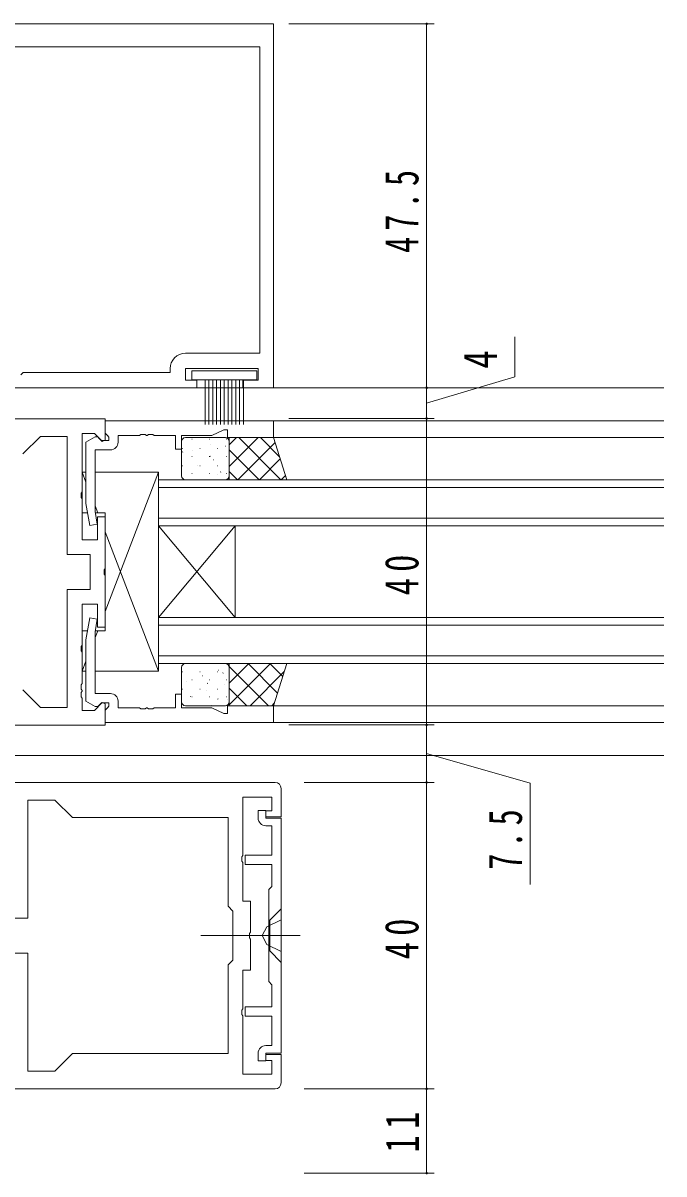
# Model space of a CAD drawing. Units: millimetres, scale not verified. Extents: x -567 to 567, y -403 to 403.
# Drawn here: x 258.6 to 342.3, y -241.1 to -90.9 of the extents above; entities that cross this region are included whole.
import ezdxf
from ezdxf.enums import TextEntityAlignment as Align

# ---------------------------------------------------------------- set-up
doc = ezdxf.new("R2010")
doc.units = ezdxf.units.MM
doc.header["$LTSCALE"] = 2
doc.linetypes.add('USER2', pattern=[13, 10, -1, 1, -1])
doc.linetypes.add('USER4', pattern=[4, 3, -1])
for name, color, linetype, lineweight in [('0-3_YKK_11', 7, 'Continuous', 18), ('0-4_YKK_12', 2, 'Continuous', 18), ('0-5_YSS_K', 4, 'Continuous', 18), ('0-7_YKK_D', 6, 'Continuous', 18)]:
    doc.layers.add(name, color=color, linetype=linetype, lineweight=lineweight)
doc.styles.add('ＭＳ ゴシック', font='')
doc.styles.get('ＭＳ ゴシック').set_extended_font_data('MS Gothic')

msp = doc.modelspace()

# ---------------------------------------------------------------- linework, layer by layer
at = {"layer": '0-3_YKK_11'}
for p, q in [((291.274, -91), (231.274, -91)), ((291.274, -138.5), (291.274, -91)), ((256.074, -94), (289.474, -94)), ((289.474, -94), (289.474, -134)), ((289.474, -94), (289.474, -134)), ((289.474, -134), (279.774, -134)), ((258.574, -136.5), (258.274, -136.8)), ((277.774, -136.5), (258.574, -136.5)), ((277.774, -136), (277.774, -136.5)), ((279.774, -136), (289.274, -136)), ((279.774, -137.5), (279.774, -136)), ((289.274, -136), (289.274, -137.5)), ((281.274, -137.5), (279.774, -137.5)), ((281.274, -138.5), (281.274, -137.5)), ((287.274, -137.5), (287.274, -138.5)), ((289.274, -137.5), (287.274, -137.5)), ((231.274, -138.5), (281.274, -138.5)), ((287.274, -138.5), (291.274, -138.5)), ((269.274, -142.54), (232.074, -142.54)), ((269.274, -145.341), (269.274, -142.54)), ((269.274, -142.8), (269.274, -144.43)), ((291.274, -142.8), (269.274, -142.8)), ((283.209, -144.73), (284.774, -144)), ((284.774, -144), (285.274, -144)), ((285.274, -144), (285.274, -145)), ((291.274, -145), (291.274, -142.8)), ((258.544, -147.14), (260.844, -144.84)), ((260.844, -144.84), (264.344, -144.84)), ((264.344, -144.84), (264.344, -160.27)), ((266.274, -144.47), (267.88, -144.47)), ((266.274, -152.082), (266.274, -144.47)), ((267.986, -144.9), (266.774, -145.6)), ((266.774, -145.6), (266.774, -153.608)), ((267.88, -144.47), (268.903, -145.494)), ((268.324, -144.9), (267.986, -144.9)), ((268.824, -145.4), (268.324, -144.9)), ((269.774, -145.4), (268.824, -145.4)), ((268.903, -145.494), (269.274, -145.341)), ((269.274, -144.43), (269.574, -144.73)), ((269.574, -144.73), (269.774, -144.93)), ((269.774, -144.93), (269.774, -145.4)), ((270.974, -144.73), (273.766, -144.73)), ((270.974, -145.6), (270.974, -144.73)), ((273.766, -144.73), (273.949, -144.61)), ((273.949, -144.61), (274.499, -144.61)), ((274.499, -144.61), (274.682, -144.73)), ((274.682, -144.73), (274.766, -144.73)), ((274.766, -144.73), (274.949, -144.61)), ((274.949, -144.61), (275.499, -144.61)), ((275.499, -144.61), (275.682, -144.73)), ((275.682, -144.73), (278.474, -144.73)), ((278.474, -144.73), (278.474, -146.5)), ((279.274, -144.73), (283.209, -144.73)), ((279.274, -146.5), (279.274, -144.73)), ((285.274, -145), (291.274, -145)), ((267.974, -146.6), (269.974, -146.6)), ((267.974, -154.655), (267.974, -146.6)), ((278.474, -146.5), (279.274, -146.5)), ((266.154, -152.265), (266.274, -152.082)), ((266.154, -152.815), (266.154, -152.265)), ((266.274, -152.998), (266.154, -152.815)), ((266.274, -158.34), (266.274, -152.998)), ((266.774, -153.608), (267.282, -156.487)), ((268.266, -156.313), (267.974, -154.655)), ((268.274, -155.34), (268.274, -158.34)), ((269.274, -155.34), (268.274, -155.34)), ((269.274, -162.082), (269.274, -155.34)), ((267.282, -156.487), (268.266, -156.313)), ((268.274, -158.34), (266.274, -158.34)), ((264.344, -160.27), (267.344, -160.27)), ((267.344, -160.27), (267.344, -164.81)), ((269.154, -162.265), (269.274, -162.082)), ((269.154, -162.815), (269.154, -162.265)), ((269.274, -162.998), (269.154, -162.815)), ((269.274, -169.74), (269.274, -162.998)), ((264.344, -164.81), (264.344, -180.24)), ((267.344, -164.81), (264.344, -164.81)), ((266.274, -166.74), (268.274, -166.74)), ((266.274, -172.082), (266.274, -166.74)), ((268.274, -166.74), (268.274, -169.74)), ((266.774, -171.392), (267.282, -168.513)), ((267.282, -168.513), (268.266, -168.687)), ((268.266, -168.687), (267.974, -170.345)), ((268.274, -169.74), (269.274, -169.74)), ((267.974, -170.345), (267.974, -178.4)), ((266.154, -172.265), (266.274, -172.082)), ((266.154, -172.815), (266.154, -172.265)), ((266.774, -179.4), (266.774, -171.392)), ((266.274, -172.998), (266.154, -172.815)), ((266.274, -177.082), (266.274, -172.998)), ((266.154, -177.265), (266.274, -177.082)), ((260.844, -180.24), (258.544, -177.94)), ((266.154, -177.815), (266.154, -177.265)), ((266.274, -177.998), (266.154, -177.815)), ((266.154, -178.265), (266.274, -178.082)), ((266.154, -178.815), (266.154, -178.265)), ((266.274, -178.082), (266.274, -177.998)), ((267.974, -178.4), (269.974, -178.4)), ((278.474, -178.5), (279.274, -178.5)), ((278.474, -180.27), (278.474, -178.5)), ((279.274, -178.5), (279.274, -180.27)), ((264.344, -180.24), (260.844, -180.24)), ((266.274, -178.998), (266.154, -178.815)), ((266.274, -180.61), (266.274, -178.998)), ((267.986, -180.1), (266.774, -179.4)), ((268.903, -179.586), (267.88, -180.61)), ((268.324, -180.1), (267.986, -180.1)), ((268.824, -179.6), (268.324, -180.1)), ((269.774, -179.6), (268.824, -179.6)), ((269.274, -179.74), (268.903, -179.586)), ((269.274, -182.54), (269.274, -179.74)), ((269.574, -180.27), (269.774, -180.07)), ((269.774, -180.07), (269.774, -179.6)), ((270.974, -179.4), (270.974, -180.27)), ((285.274, -180), (291.274, -180)), ((285.274, -181), (285.274, -180)), ((291.274, -180), (291.274, -182.2)), ((267.88, -180.61), (266.274, -180.61)), ((269.274, -180.57), (269.574, -180.27)), ((269.274, -182.2), (269.274, -180.57)), ((270.974, -180.27), (273.766, -180.27)), ((273.766, -180.27), (273.949, -180.39)), ((273.949, -180.39), (274.499, -180.39)), ((274.499, -180.39), (274.682, -180.27)), ((274.682, -180.27), (274.766, -180.27)), ((274.766, -180.27), (274.949, -180.39)), ((274.949, -180.39), (275.499, -180.39)), ((275.499, -180.39), (275.682, -180.27)), ((275.682, -180.27), (278.474, -180.27)), ((279.274, -180.27), (283.209, -180.27)), ((283.209, -180.27), (284.774, -181)), ((284.774, -181), (285.274, -181)), ((232.074, -182.54), (269.274, -182.54)), ((291.274, -182.2), (269.274, -182.2)), ((254.273, -190), (291.473, -190)), ((287.273, -191.93), (287.273, -199.542)), ((291.073, -191.93), (287.273, -191.93)), ((291.073, -193.7), (291.073, -191.93)), ((292.273, -190.8), (292.273, -194.5)), ((259.203, -192.3), (259.203, -207.73)), ((262.703, -192.3), (259.203, -192.3)), ((265.003, -194.6), (262.703, -192.3)), ((289.273, -193.65), (289.273, -194.65)), ((290.273, -193.65), (289.273, -193.65)), ((290.273, -194.65), (290.273, -193.65)), ((290.273, -193.7), (291.073, -193.7)), ((290.273, -194.5), (290.273, -193.7)), ((285.343, -194.6), (265.003, -194.6)), ((285.343, -206.17), (285.343, -194.6)), ((292.273, -194.5), (290.273, -194.5)), ((292.273, -194.65), (290.273, -194.65)), ((292.273, -225.35), (292.273, -194.65)), ((290.273, -195.65), (291.073, -195.65)), ((291.073, -195.65), (291.073, -199.5)), ((287.273, -199.542), (287.153, -199.725)), ((287.153, -199.725), (287.153, -200.275)), ((287.573, -199.5), (287.573, -200.7)), ((291.073, -199.5), (287.573, -199.5)), ((287.153, -200.275), (287.273, -200.459)), ((287.273, -200.459), (287.273, -205.5)), ((287.573, -200.7), (291.073, -200.7)), ((291.073, -200.7), (291.073, -203.6)), ((291.073, -203.6), (290.673, -204)), ((290.673, -204), (290.673, -216)), ((287.273, -205.5), (288.273, -205.5)), ((288.273, -205.5), (288.273, -209.542)), ((285.973, -206.8), (285.343, -206.17)), ((285.973, -213.2), (285.973, -206.8)), ((259.203, -207.73), (256.203, -207.73)), ((288.273, -209.542), (288.153, -209.725)), ((288.153, -209.725), (288.153, -210.275)), ((288.153, -210.275), (288.273, -210.459)), ((288.273, -210.459), (288.273, -214.5)), ((256.203, -212.27), (259.203, -212.27)), ((259.203, -212.27), (259.203, -227.7)), ((285.343, -213.83), (285.973, -213.2)), ((285.343, -225.4), (285.343, -213.83)), ((287.273, -214.5), (287.273, -219.542)), ((288.273, -214.5), (287.273, -214.5)), ((290.673, -216), (291.073, -216.4)), ((291.073, -216.4), (291.073, -219.3)), ((287.573, -219.3), (287.573, -220.5)), ((291.073, -219.3), (287.573, -219.3)), ((287.273, -219.542), (287.153, -219.725)), ((287.153, -219.725), (287.153, -220.275)), ((287.153, -220.275), (287.273, -220.459)), ((287.273, -220.459), (287.273, -228.07)), ((287.573, -220.5), (291.073, -220.5)), ((291.073, -220.5), (291.073, -224.35)), ((291.073, -224.35), (290.273, -224.35)), ((262.703, -227.7), (265.003, -225.4)), ((265.003, -225.4), (285.343, -225.4)), ((265.003, -225.4), (285.343, -225.4)), ((289.273, -225.35), (289.273, -226.35)), ((289.273, -226.35), (290.273, -226.35)), ((290.273, -225.35), (292.273, -225.35)), ((290.273, -226.35), (290.273, -225.35)), ((290.273, -225.5), (292.273, -225.5)), ((290.273, -226.3), (290.273, -225.5)), ((291.073, -226.3), (290.273, -226.3)), ((291.073, -228.07), (291.073, -226.3)), ((292.273, -225.5), (292.273, -229.2)), ((259.203, -227.7), (262.703, -227.7)), ((287.273, -228.07), (291.073, -228.07)), ((291.473, -230), (254.273, -230))]:
    msp.add_line(p, q, dxfattribs=at)
for centre, radius, start, end in [((279.774, -136), 2, 90.00001, 179.99999), ((269.974, -145.6), 1, 270.00001, 359.99999), ((269.974, -179.4), 1, 0.00001, 89.99999), ((291.473, -190.8), 0.8, 0.00001, 89.99999), ((290.273, -194.65), 1, 180.00001, 269.99999), ((290.273, -225.35), 1, 90.00001, 179.99999), ((291.473, -229.2), 0.8, 270.00001, 359.99999)]:
    msp.add_arc(centre, radius, start, end, dxfattribs=at)
at = {"layer": '0-4_YKK_12'}
for p, q in [((172.274, -138.5), (342.274, -138.5)), ((269.274, -142.8), (342.274, -142.8)), ((291.274, -145), (342.274, -145)), ((276.274, -156.5), (276.274, -150.5)), ((276.274, -150.5), (342.274, -150.5)), ((276.274, -151.5), (342.274, -151.5)), ((276.274, -155.5), (342.274, -155.5)), ((276.274, -156.5), (276.274, -168.5)), ((276.274, -156.5), (286.274, -168.5)), ((276.274, -168.5), (286.274, -156.5)), ((276.274, -156.5), (342.274, -156.5)), ((286.274, -156.5), (286.274, -168.5)), ((276.274, -174.5), (276.274, -168.5)), ((276.274, -168.5), (342.274, -168.5)), ((276.274, -169.5), (342.274, -169.5)), ((276.274, -173.5), (342.274, -173.5)), ((276.274, -174.5), (342.274, -174.5)), ((291.274, -180), (342.274, -180)), ((269.274, -182.2), (342.274, -182.2)), ((270.273, -182.201), (306.282, -182.201)), ((172.274, -186.5), (342.274, -186.5))]:
    msp.add_line(p, q, dxfattribs=at)
at = {"layer": '0-5_YSS_K'}
for p, q in [((282.34, -137.471), (282.34, -143.271)), ((282.84, -137.471), (282.84, -143.271)), ((283.34, -137.471), (283.34, -143.271)), ((283.84, -137.471), (283.84, -143.271)), ((284.34, -137.471), (284.34, -143.271)), ((284.84, -137.471), (284.84, -143.271)), ((285.34, -137.471), (285.34, -143.271)), ((285.84, -137.471), (285.84, -143.271)), ((286.34, -137.471), (286.34, -143.271)), ((286.84, -137.471), (286.84, -143.271)), ((287.34, -137.471), (287.34, -143.271)), ((279.274, -145.5), (279.274, -150)), ((284.989, -145), (279.774, -145)), ((280.634, -145.215), (280.597, -145.215)), ((282.914, -145.215), (282.877, -145.215)), ((285.07, -145.181), (285.063, -145.183)), ((285.194, -145.215), (285.157, -145.215)), ((286.445, -145), (285.489, -145.956)), ((289.273, -145), (285.489, -148.784)), ((285.489, -150), (285.489, -145.5)), ((291.472, -145.629), (286.602, -150.5)), ((286.739, -145), (292.239, -150.5)), ((289.568, -145), (292.06, -147.492)), ((279.44, -146.879), (279.377, -146.921)), ((279.423, -146.427), (279.385, -146.427)), ((280.672, -146.738), (280.665, -146.741)), ((281.703, -146.427), (281.665, -146.427)), ((283.012, -145.909), (283.005, -145.912)), ((283.983, -146.427), (283.945, -146.427)), ((285.059, -146.098), (284.996, -146.14)), ((285.489, -146.579), (289.411, -150.5)), ((279.423, -148.669), (279.385, -148.669)), ((280.634, -147.458), (280.597, -147.458)), ((281.404, -148.61), (281.397, -148.612)), ((281.703, -148.669), (281.665, -148.669)), ((282.914, -147.458), (282.877, -147.458)), ((283.042, -147.433), (282.979, -147.475)), ((283.461, -147.881), (283.454, -147.884)), ((283.983, -148.669), (283.945, -148.669)), ((285.194, -147.458), (285.157, -147.458)), ((292.15, -147.78), (289.43, -150.5)), ((266.774, -150.8), (266.274, -149.5)), ((267.974, -149.5), (276.274, -149.5)), ((276.274, -149.5), (269.274, -167.7)), ((280.634, -149.7), (280.597, -149.7)), ((282.914, -149.7), (282.877, -149.7)), ((283.946, -149.84), (283.939, -149.843)), ((284.396, -149.476), (284.333, -149.517)), ((285.194, -149.7), (285.157, -149.7)), ((285.489, -149.407), (286.582, -150.5)), ((292.828, -149.931), (292.258, -150.5)), ((279.774, -150.5), (284.989, -150.5)), ((268.312, -154.8), (267.974, -153.92)), ((266.274, -154.8), (266.984, -154.8)), ((276.274, -175.5), (269.274, -157.3)), ((266.274, -170.2), (266.984, -170.2)), ((268.312, -170.2), (267.974, -171.08)), ((268, -170.2), (269.274, -170.2)), ((266.774, -174.2), (266.274, -175.5)), ((279.274, -179.5), (279.274, -175)), ((279.423, -175.579), (279.385, -175.579)), ((279.774, -174.5), (284.989, -174.5)), ((281.703, -175.579), (281.665, -175.579)), ((283.983, -175.579), (283.945, -175.579)), ((284.118, -175.348), (284.111, -175.35)), ((284.708, -175.714), (284.645, -175.756)), ((288.057, -174.5), (285.489, -177.068)), ((290.886, -174.5), (285.489, -179.897)), ((285.489, -174.863), (290.626, -180)), ((285.489, -175), (285.489, -179.5)), ((287.955, -174.5), (291.797, -178.342)), ((292.682, -175.532), (288.214, -180)), ((290.783, -174.5), (292.475, -176.192)), ((279.968, -176.817), (279.961, -176.82)), ((280.634, -176.61), (280.597, -176.61)), ((282.026, -176.089), (282.019, -176.091)), ((282.691, -177.049), (282.628, -177.091)), ((282.914, -176.61), (282.877, -176.61)), ((284.85, -177.219), (284.843, -177.222)), ((285.194, -176.61), (285.157, -176.61)), ((279.423, -177.822), (279.385, -177.822)), ((281.703, -177.822), (281.665, -177.822)), ((282.51, -178.048), (282.503, -178.05)), ((283.983, -177.822), (283.945, -177.822)), ((285.489, -177.691), (287.798, -180)), ((284.989, -180), (279.774, -180)), ((280.418, -178.789), (280.411, -178.792)), ((280.634, -178.853), (280.597, -178.853)), ((282.914, -178.853), (282.877, -178.853)), ((283.242, -179.919), (283.235, -179.922)), ((284.045, -179.092), (283.982, -179.133)), ((285.194, -178.853), (285.157, -178.853)), ((285.3, -179.191), (285.292, -179.193)), ((291.38, -179.662), (291.043, -180)), ((292.274, -213.5), (290.774, -212))]:
    msp.add_line(p, q, dxfattribs=at)
at = {"layer": '0-5_YSS_K', "linetype": 'USER2'}
msp.add_line((294.774, -210), (281.774, -210), dxfattribs=at)
at = {"layer": '0-5_YSS_K'}
for points in [[(289.09, -136.271), (280.59, -136.271), (280.59, -137.471), (289.09, -137.471)], [(291.274, -145), (285.489, -145), (285.489, -150.5), (293.008, -150.5)], [(291.274, -180), (285.489, -180), (285.489, -174.5), (293.008, -174.5)]]:
    msp.add_lwpolyline(points, close=True, dxfattribs=at)
for points in [[(266.274, -154.8), (266.274, -149.5), (266.774, -149.5)], [(276.274, -149.5), (276.274, -175.5), (267.974, -175.5)], [(268, -154.8), (269.274, -154.8), (269.274, -170.2)], [(266.774, -175.5), (266.274, -175.5), (266.274, -170.2)], [(292.274, -213.5), (292.274, -206.5), (290.774, -208), (290.774, -212)]]:
    msp.add_lwpolyline(points, dxfattribs=at)
at = {"layer": '0-5_YSS_K', "linetype": 'USER4'}
for points in [[(292.274, -207.95), (290.419, -208.855), (289.81, -210)], [(292.274, -212.05), (290.419, -211.145), (289.81, -210)]]:
    msp.add_lwpolyline(points, dxfattribs=at)
at = {"layer": '0-5_YSS_K'}
for centre, start, end in [((279.774, -145.5), 90, 180), ((284.989, -145.5), 0, 90), ((279.774, -150), 180, 270), ((284.989, -150), 270, 0), ((279.774, -175), 90, 180), ((284.989, -175), 360, 90), ((279.774, -179.5), 180, 270), ((284.989, -179.5), 270, 0)]:
    msp.add_arc(centre, 0.5, start, end, dxfattribs=at)
at = {"layer": '0-7_YKK_D'}
for p, q in [((293.274, -91), (312.274, -91)), ((311.274, -91), (311.274, -138.5)), ((293.274, -138.5), (312.274, -138.5)), ((293.274, -138.5), (312.274, -138.5)), ((311.274, -138.5), (311.274, -142.501)), ((293.274, -142.5), (312.274, -142.5)), ((293.274, -142.501), (312.274, -142.501)), ((311.274, -142.5), (311.274, -182.5)), ((293.274, -182.5), (312.274, -182.5)), ((295.273, -182.5), (312.274, -182.5)), ((311.274, -182.5), (311.274, -190)), ((295.273, -190), (312.274, -190)), ((295.273, -190), (312.274, -190)), ((311.274, -190), (311.274, -230)), ((295.273, -230), (312.274, -230)), ((295.273, -230), (312.274, -230)), ((311.274, -230), (311.274, -241)), ((295.273, -241), (312.274, -241))]:
    msp.add_line(p, q, dxfattribs=at)
for points in [[(311.274, -140.5), (322.774, -137.05), (322.774, -131.85)], [(311.274, -186.25), (324.798, -190.105), (324.798, -203.305)]]:
    msp.add_lwpolyline(points, dxfattribs=at)
for centre, start, end in [((311.274, -91), 90, 270), ((311.274, -91), 270, 90), ((311.274, -138.5), 90, 270), ((311.274, -138.5), 90, 270), ((311.274, -138.5), 270, 90), ((311.274, -138.5), 270, 90), ((311.274, -142.5), 90, 270), ((311.274, -142.501), 90, 270), ((311.274, -142.5), 270, 90), ((311.274, -142.501), 270, 90), ((311.274, -182.5), 90, 270), ((311.274, -182.5), 90, 270), ((311.274, -182.5), 270, 90), ((311.274, -182.5), 270, 90), ((311.274, -190), 90, 270), ((311.274, -190), 90, 270), ((311.274, -190), 270, 90), ((311.274, -190), 270, 90), ((311.274, -230), 90, 270), ((311.274, -230), 90, 270), ((311.274, -230), 270, 90), ((311.274, -230), 270, 90), ((311.274, -241), 90, 270), ((311.274, -241), 270, 90)]:
    msp.add_arc(centre, 0.106, start, end, dxfattribs=at)

# ---------------------------------------------------------------- texts
at = {"layer": '0-7_YKK_D', "color": 7, "style": 'ＭＳ ゴシック', "width": 0.8}
msp.add_text('4', height=4.399, rotation=90, dxfattribs=at).set_placement((321.774, -135.998), align=Align.BOTTOM_LEFT)
at = {"layer": '0-7_YKK_D', "color": 7, "char_height": 4.399, "attachment_point": 7, "rotation": 90, "style": 'ＭＳ ゴシック'}
for s, insert in [('\\T1.39;\\W0.7;47.5', (310.274, -120.903)), ('\\T1.37;\\W0.75;40', (310.274, -165.595)), ('\\T1.38;\\W0.7;7.5', (323.798, -201.395)), ('\\T1.37;\\W0.75;40', (310.274, -213.095)), ('\\T1.37;\\W0.75;11', (310.274, -238.314))]:
    msp.add_mtext(s, dxfattribs=dict(at, insert=insert))

doc.saveas('drawing.dxf')
